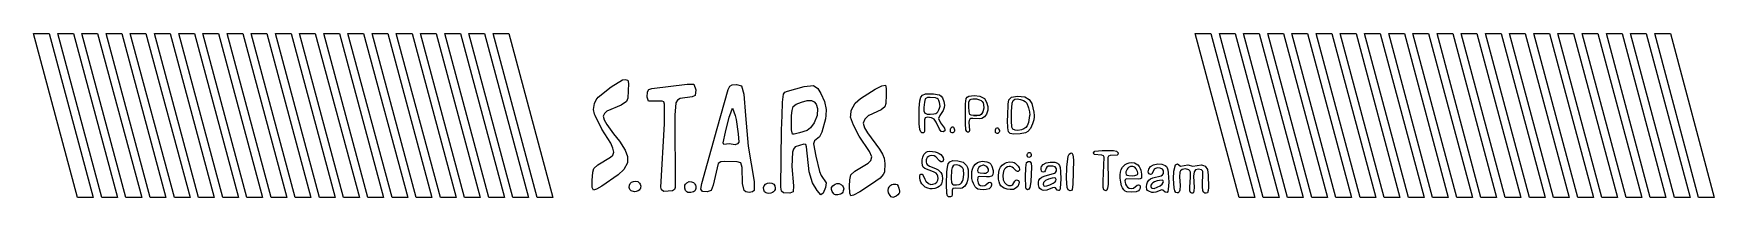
# Model space of a CAD drawing. Header units: millimetres. Extents: x -58 to 71, y 9 to 22.
import ezdxf

# ---------------------------------------------------------------- set-up
doc = ezdxf.new("R2010")
doc.units = ezdxf.units.MM
doc.layers.add('Serrations', color=4, linetype='Continuous')
doc.layers.add('text', color=5, linetype='Continuous')

msp = doc.modelspace()

# ---------------------------------------------------------------- linework, layer by layer
at = {"layer": 'Serrations'}
for points in [[(-56.52, 21.56), (-53.15, 9), (-54.35, 9), (-57.72, 21.56)], [(-54.67, 21.56), (-51.3, 9), (-52.5, 9), (-55.87, 21.56)], [(-52.82, 21.56), (-49.45, 9), (-50.65, 9), (-54.02, 21.56)], [(-50.97, 21.56), (-47.6, 9), (-48.8, 9), (-52.17, 21.56)], [(-49.12, 21.56), (-45.75, 9), (-46.95, 9), (-50.32, 21.56)], [(-47.27, 21.56), (-43.9, 9), (-45.1, 9), (-48.47, 21.56)], [(-45.42, 21.56), (-42.05, 9), (-43.25, 9), (-46.62, 21.56)], [(-43.57, 21.56), (-40.2, 9), (-41.4, 9), (-44.77, 21.56)], [(-41.72, 21.56), (-38.35, 9), (-39.55, 9), (-42.92, 21.56)], [(-39.87, 21.56), (-36.5, 9), (-37.7, 9), (-41.07, 21.56)], [(-38.02, 21.56), (-34.65, 9), (-35.85, 9), (-39.22, 21.56)], [(-36.17, 21.56), (-32.8, 9), (-34, 9), (-37.37, 21.56)], [(-34.32, 21.56), (-30.95, 9), (-32.15, 9), (-35.52, 21.56)], [(-32.47, 21.56), (-29.1, 9), (-30.3, 9), (-33.67, 21.56)], [(-30.62, 21.56), (-27.25, 9), (-28.45, 9), (-31.82, 21.56)], [(-28.77, 21.56), (-25.4, 9), (-26.6, 9), (-29.97, 21.56)], [(-26.92, 21.56), (-23.55, 9), (-24.75, 9), (-28.12, 21.56)], [(-25.07, 21.56), (-21.7, 9), (-22.9, 9), (-26.27, 21.56)], [(-23.22, 21.56), (-19.85, 9), (-21.05, 9), (-24.42, 21.56)], [(-21.37, 21.56), (-19.68, 15.28), (-18, 9), (-19.2, 9), (-22.57, 21.56)], [(32.34, 21.56), (35.7, 9), (34.5, 9), (31.14, 21.56)], [(34.19, 21.56), (37.55, 9), (36.35, 9), (32.99, 21.56)], [(36.04, 21.56), (39.4, 9), (38.2, 9), (34.84, 21.56)], [(37.89, 21.56), (41.25, 9), (40.05, 9), (36.69, 21.56)], [(39.74, 21.56), (43.1, 9), (41.9, 9), (38.54, 21.56)], [(41.59, 21.56), (44.95, 9), (43.75, 9), (40.39, 21.56)], [(43.44, 21.56), (46.8, 9), (45.6, 9), (42.24, 21.56)], [(45.29, 21.56), (48.65, 9), (47.45, 9), (44.09, 21.56)], [(47.14, 21.56), (50.5, 9), (49.3, 9), (45.94, 21.56)], [(48.99, 21.56), (52.35, 9), (51.15, 9), (47.79, 21.56)], [(50.84, 21.56), (54.2, 9), (53, 9), (49.64, 21.56)], [(52.69, 21.56), (56.05, 9), (54.85, 9), (51.49, 21.56)], [(54.54, 21.56), (57.9, 9), (56.7, 9), (53.34, 21.56)], [(56.39, 21.56), (59.75, 9), (58.55, 9), (55.19, 21.56)], [(58.24, 21.56), (61.6, 9), (60.4, 9), (57.04, 21.56)], [(60.09, 21.56), (63.45, 9), (62.25, 9), (58.89, 21.56)], [(61.94, 21.56), (65.3, 9), (64.1, 9), (60.74, 21.56)], [(63.79, 21.56), (67.15, 9), (65.95, 9), (62.59, 21.56)], [(65.64, 21.56), (69, 9), (67.8, 9), (64.44, 21.56)], [(67.49, 21.56), (70.85, 9), (69.65, 9), (66.29, 21.56)]]:
    msp.add_lwpolyline(points, close=True, dxfattribs=at)
at = {"layer": 'text'}
for points in [[(-14.77, 15.28), (-14.82, 15.39), (-14.88, 15.75), (-14.82, 16.2), (-14.69, 16.49), (-14.53, 16.69), (-13.53, 17.47), (-12.67, 18), (-12.46, 18.05), (-12.25, 17.99), (-12.22, 17.73), (-12.27, 16.62), (-12.37, 16.34), (-12.78, 16.07), (-13.86, 15.61), (-14.05, 15.44), (-14.13, 15.28), (-14.16, 15.23), (-14.06, 14.94), (-13.87, 14.6), (-13.36, 13.87), (-12.89, 13.32), (-12.47, 12.63), (-12.29, 12.14), (-12.29, 11.65), (-12.56, 11.15), (-12.99, 10.73), (-14.25, 9.87), (-14.66, 9.63), (-14.89, 9.55), (-14.98, 9.75), (-14.99, 10.29), (-14.95, 10.93), (-14.87, 11.21), (-14.55, 11.49), (-13.58, 12.08), (-13.4, 12.25), (-13.32, 12.46), (-13.4, 12.77), (-13.57, 13.15), (-14.24, 14.24)], [(-9.45, 15.28), (-9.45, 16.16), (-9.51, 16.32), (-9.63, 16.39), (-10.68, 16.39), (-10.77, 16.68), (-10.76, 17.1), (-10.65, 17.27), (-10.42, 17.36), (-7.71, 17.68), (-7.2, 17.67), (-7.06, 17.24), (-7.12, 16.81), (-7.33, 16.71), (-8.25, 16.57), (-8.47, 16.45), (-8.6, 16.26), (-8.66, 15.31), (-8.66, 15.28), (-8.64, 9.75), (-8.69, 9.6), (-8.84, 9.51), (-9.51, 9.46), (-9.69, 9.59), (-9.73, 9.79), (-9.45, 14.63)], [(-4.58, 17.28), (-4.45, 17.53), (-4.29, 17.64), (-3.94, 17.65), (-3.56, 17.55), (-3.38, 16.92), (-3.25, 15.28), (-3.05, 12.92), (-2.59, 10.23), (-2.61, 9.54), (-2.73, 9.43), (-2.99, 9.38), (-3.24, 9.42), (-3.36, 9.54), (-3.48, 10.06), (-3.52, 11.3), (-3.63, 11.65), (-3.89, 11.72), (-4.83, 11.76), (-5.15, 11.74), (-5.34, 11.61), (-5.73, 9.93), (-5.88, 9.53), (-6.19, 9.43), (-6.56, 9.45), (-6.67, 9.64), (-6.59, 10.08), (-5.42, 14.28)], [(-0.46, 15.28), (-0.43, 16.29), (-0.35, 16.91), (-0.25, 17.06), (-0.04, 17.15), (1.24, 17.49), (1.95, 17.57), (2.27, 17.36), (2.51, 16.97), (2.77, 16.36), (2.91, 15.75), (2.88, 15.28), (2.86, 15.03), (2.57, 13.99), (2.4, 13.64), (2.01, 13.34), (1.95, 13.11), (2.11, 12.16), (2.4, 10.98), (2.53, 10.68), (2.9, 10.13), (2.86, 9.75), (2.68, 9.34), (2.5, 9.21), (2.21, 9.53), (1.87, 10.13), (1.6, 10.97), (1.41, 12.89), (1.35, 13.05), (1.2, 13.09), (0.53, 12.87), (0.4, 12.71), (0.33, 12.48), (0.28, 11.37), (0.4, 9.88), (0.38, 9.44), (0.14, 9.34), (-0.35, 9.36), (-0.5, 9.47), (-0.55, 9.78), (-0.5, 14.15)], [(4.79, 15.28), (4.82, 15.65), (5.14, 16.22), (5.54, 16.58), (6.65, 17.3), (7.16, 17.54), (7.45, 17.61), (7.51, 17.34), (7.51, 16.86), (7.48, 16.19), (7.41, 15.94), (7.11, 15.72), (6.17, 15.28), (6.14, 15.27), (5.88, 15), (5.75, 14.7), (5.85, 14.33), (6.06, 13.96), (7, 12.7), (7.23, 12.31), (7.34, 12), (7.4, 11.6), (7.38, 10.94), (7.27, 10.75), (7.03, 10.49), (6.38, 10.01), (5.48, 9.42), (5.01, 9.18), (4.79, 9.12), (4.71, 9.34), (4.69, 9.86), (4.72, 10.35), (4.8, 10.73), (5.11, 11.02), (6.13, 11.62), (6.32, 11.84), (6.4, 12.1), (6.22, 12.52), (5.44, 13.69), (4.99, 14.55), (4.78, 15.15)], [(10.03, 15.28), (10.03, 15.84), (10.08, 16.41), (10.14, 16.69), (10.28, 16.85), (10.51, 16.93), (11.13, 16.94), (11.56, 16.87), (11.57, 16.87), (11.71, 16.76), (11.8, 16.63), (11.91, 16.34), (11.95, 16.08), (11.93, 15.9), (11.85, 15.66), (11.6, 15.28), (11.57, 15.24), (11.51, 15.04), (11.66, 14.71), (11.95, 14.32), (12, 14.17), (12, 14.1), (11.85, 14.02), (11.71, 14.06), (11.58, 14.24), (11.33, 14.77), (11.17, 15), (10.97, 15.11), (10.65, 15.15), (10.49, 15.09), (10.43, 14.95), (10.44, 14.06), (10.37, 13.96), (10.24, 13.95), (10.15, 14.03), (10.07, 14.21), (10.03, 14.65)], [(13.57, 15.28), (13.57, 16.17), (13.63, 16.59), (13.7, 16.69), (13.82, 16.77), (14.22, 16.81), (14.67, 16.75), (15.02, 16.58), (15.18, 16.31), (15.28, 15.98), (15.27, 15.68), (15.18, 15.37), (15.11, 15.28), (15.03, 15.18), (14.83, 15.05), (14.64, 15.03), (14.13, 15.06), (13.98, 15.04), (13.89, 15), (13.84, 14.9), (13.83, 14.76), (13.87, 14.12), (13.83, 14.01), (13.72, 13.99), (13.66, 14.05), (13.6, 14.19), (13.56, 14.66)], [(16.8, 15.28), (16.83, 16.14), (16.89, 16.49), (17.08, 16.69), (17.54, 16.77), (18.1, 16.7), (18.45, 16.5), (18.65, 16.19), (18.8, 15.53), (18.82, 15.28), (18.82, 15.19), (18.8, 14.95), (18.7, 14.64), (18.53, 14.28), (18.34, 14.06), (18.16, 13.94), (17.76, 13.87), (17.24, 13.86), (16.99, 13.9), (16.86, 14.03), (16.81, 14.34), (16.78, 14.9)], [(-4.46, 15.28), (-4.25, 15.85), (-4.04, 15.28), (-3.97, 14.97), (-3.81, 13.88), (-3.78, 13.23), (-3.86, 13.1), (-4.05, 13.04), (-4.5, 13.1), (-4.91, 13.05), (-4.97, 13.18), (-4.8, 13.99), (-4.51, 15.14)], [(0.27, 15.28), (0.3, 15.65), (0.38, 15.96), (0.61, 16.14), (1.03, 16.31), (1.46, 16.43), (1.78, 16.43), (1.98, 16.32), (2.14, 16.16), (2.25, 15.81), (2.22, 15.28), (2, 14.73), (1.7, 14.34), (1.46, 14.14), (0.88, 13.94), (0.47, 13.85), (0.34, 13.86), (0.27, 14.17), (0.27, 15.25)], [(10.49, 16.56), (10.42, 16.3), (10.39, 15.88), (10.39, 15.63), (10.45, 15.47), (10.53, 15.42), (10.63, 15.39), (10.87, 15.37), (11.15, 15.4), (11.29, 15.44), (11.38, 15.49), (11.45, 15.57), (11.54, 15.72), (11.59, 15.85), (11.62, 16), (11.59, 16.27), (11.54, 16.43), (11.48, 16.53), (11.4, 16.59), (11.27, 16.63), (10.86, 16.66), (10.65, 16.65)], [(14.17, 15.28), (14.01, 15.3), (13.9, 15.36), (13.84, 15.56), (13.82, 15.96), (13.83, 16.3), (13.9, 16.47), (13.99, 16.52), (14.14, 16.55), (14.41, 16.55), (14.65, 16.49), (14.77, 16.42), (14.85, 16.34), (14.91, 16.24), (14.95, 16.11), (14.97, 15.83), (14.9, 15.56), (14.82, 15.42), (14.76, 15.35), (14.63, 15.29), (14.44, 15.28), (14.17, 15.28), (14.27, 15.27), (14.44, 15.28)], [(17.09, 15.28), (17.09, 15.58), (17.14, 16.23), (17.21, 16.44), (17.35, 16.53), (17.53, 16.55), (17.77, 16.51), (18.01, 16.43), (18.14, 16.35), (18.25, 16.22), (18.4, 15.86), (18.46, 15.56), (18.48, 15.3), (18.47, 15.28), (18.39, 14.75), (18.28, 14.5), (18.18, 14.36), (18.04, 14.26), (17.85, 14.17), (17.56, 14.13), (17.36, 14.15), (17.19, 14.23), (17.12, 14.39), (17.08, 14.87)], [(12.64, 14.39), (12.67, 14.34), (12.7, 14.27), (12.72, 14.17), (12.72, 14.1), (12.7, 14.04), (12.66, 13.98), (12.6, 13.95), (12.55, 13.94), (12.48, 13.98), (12.45, 14.01), (12.43, 14.04), (12.41, 14.13), (12.41, 14.23), (12.44, 14.3), (12.49, 14.36), (12.56, 14.4), (12.6, 14.4)], [(16.05, 14.33), (16.09, 14.28), (16.13, 14.21), (16.16, 14.14), (16.16, 14.06), (16.14, 14), (16.1, 13.95), (16.05, 13.9), (16, 13.89), (15.93, 13.92), (15.9, 13.94), (15.87, 13.98), (15.86, 14.06), (15.86, 14.19), (15.88, 14.27), (15.91, 14.31), (15.98, 14.34)], [(10.85, 12.54), (11.24, 12.5), (11.41, 12.45), (11.56, 12.37), (11.68, 12.28), (11.78, 12.16), (11.85, 12.04), (11.89, 11.91), (11.87, 11.83), (11.84, 11.76), (11.77, 11.72), (11.69, 11.72), (11.58, 11.81), (11.29, 12.12), (11.17, 12.18), (10.99, 12.22), (10.85, 12.2), (10.73, 12.15), (10.64, 12.07), (10.58, 11.97), (10.56, 11.87), (10.56, 11.71), (10.59, 11.61), (10.64, 11.52), (10.82, 11.4), (11.27, 11.23), (11.49, 11.11), (11.68, 10.9), (11.75, 10.78), (11.79, 10.65), (11.8, 10.46), (11.78, 10.26), (11.73, 10.05), (11.66, 9.93), (11.56, 9.84), (11.43, 9.76), (11.21, 9.68), (11.03, 9.65), (10.86, 9.66), (10.68, 9.71), (10.49, 9.8), (10.32, 9.93), (10.22, 10.04), (10.15, 10.17), (10.09, 10.33), (10.07, 10.5), (10.07, 10.64), (10.09, 10.75), (10.16, 10.79), (10.25, 10.78), (10.32, 10.68), (10.45, 10.39), (10.54, 10.25), (10.75, 10.07), (10.92, 10), (11.08, 10.01), (11.24, 10.08), (11.37, 10.17), (11.46, 10.32), (11.48, 10.46), (11.46, 10.62), (11.4, 10.76), (11.32, 10.85), (11.12, 10.97), (10.46, 11.21), (10.34, 11.32), (10.27, 11.46), (10.25, 11.67), (10.26, 11.88), (10.31, 12.08), (10.38, 12.28), (10.46, 12.38), (10.55, 12.47), (10.66, 12.51)], [(13.41, 11.69), (13.65, 11.45), (13.72, 11.29), (13.77, 11.11), (13.78, 10.59), (13.73, 10.31), (13.66, 10.11), (13.51, 9.86), (13.32, 9.71), (13.15, 9.68), (12.77, 9.72), (12.6, 9.68), (12.54, 9.55), (12.55, 9.19), (12.52, 9.11), (12.41, 9.04), (12.26, 9.04), (12.19, 9.13), (12.15, 9.31), (12.12, 9.98), (12.14, 10.97), (12.18, 11.33), (12.24, 11.57), (12.38, 11.74), (12.61, 11.84), (12.97, 11.81), (13.39, 11.7)], [(14.84, 11.77), (15.21, 11.74), (15.41, 11.66), (15.5, 11.56), (15.59, 11.4), (15.69, 11.07), (15.69, 10.91), (15.67, 10.75), (15.62, 10.66), (15.56, 10.62), (15.39, 10.58), (15.18, 10.57), (14.64, 10.61), (14.55, 10.59), (14.5, 10.53), (14.49, 10.32), (14.54, 10.12), (14.6, 10), (14.71, 9.92), (14.87, 9.9), (15.05, 9.91), (15.13, 9.96), (15.33, 10.15), (15.43, 10.16), (15.53, 10.13), (15.56, 10.04), (15.56, 9.94), (15.51, 9.78), (15.37, 9.67), (15.16, 9.61), (14.94, 9.59), (14.7, 9.6), (14.52, 9.64), (14.4, 9.7), (14.3, 9.81), (14.17, 10.06), (14.11, 10.26), (14.06, 10.46), (14.05, 10.71), (14.06, 10.99), (14.11, 11.18), (14.18, 11.36), (14.34, 11.56), (14.48, 11.68), (14.63, 11.74)], [(16.94, 11.73), (17.18, 11.71), (17.28, 11.68), (17.38, 11.62), (17.59, 11.39), (17.67, 11.26), (17.7, 11.16), (17.69, 11.09), (17.66, 11.03), (17.61, 10.99), (17.54, 10.98), (17.45, 11.03), (17.24, 11.25), (17.14, 11.32), (17.02, 11.36), (16.91, 11.37), (16.77, 11.34), (16.65, 11.27), (16.56, 11.17), (16.48, 11.02), (16.43, 10.68), (16.46, 10.36), (16.54, 10.15), (16.71, 9.99), (16.87, 9.92), (17.06, 9.91), (17.12, 9.94), (17.18, 10), (17.33, 10.24), (17.41, 10.33), (17.46, 10.34), (17.55, 10.33), (17.62, 10.3), (17.66, 10.26), (17.68, 10.18), (17.66, 10.05), (17.56, 9.83), (17.37, 9.68), (17.25, 9.62), (17.14, 9.6), (16.98, 9.6), (16.75, 9.63), (16.53, 9.7), (16.39, 9.78), (16.28, 9.89), (16.2, 10.01), (16.14, 10.2), (16.1, 10.4), (16.09, 10.65), (16.11, 10.93), (16.17, 11.16), (16.24, 11.32), (16.37, 11.47), (16.54, 11.61), (16.71, 11.69)], [(18.48, 11.76), (18.58, 11.62), (18.62, 11.35), (18.57, 10.2), (18.5, 9.75), (18.42, 9.64), (18.32, 9.59), (18.22, 9.65), (18.18, 9.77), (18.16, 10.58), (18.18, 11.28), (18.24, 11.67), (18.35, 11.75)], [(18.54, 12.42), (18.57, 12.37), (18.59, 12.29), (18.6, 12.23), (18.59, 12.17), (18.54, 12.13), (18.48, 12.09), (18.42, 12.07), (18.37, 12.08), (18.35, 12.09), (18.32, 12.12), (18.31, 12.16), (18.29, 12.2), (18.29, 12.28), (18.31, 12.35), (18.33, 12.38), (18.35, 12.41), (18.42, 12.44), (18.48, 12.45), (18.52, 12.44)], [(19.73, 11.65), (20.05, 11.71), (20.39, 11.7), (20.61, 11.62), (20.69, 11.55), (20.75, 11.46), (20.8, 11.29), (20.84, 10.99), (20.87, 10.39), (20.81, 9.71), (20.78, 9.59), (20.74, 9.54), (20.68, 9.53), (20.59, 9.56), (20.46, 9.73), (20.37, 9.76), (20.23, 9.73), (19.79, 9.57), (19.56, 9.53), (19.46, 9.56), (19.36, 9.61), (19.26, 9.69), (19.2, 9.77), (19.15, 9.97), (19.15, 10.18), (19.19, 10.33), (19.28, 10.45), (19.42, 10.55), (19.58, 10.64), (20.37, 10.85), (20.46, 10.92), (20.52, 11.03), (20.53, 11.12), (20.52, 11.2), (20.42, 11.34), (20.26, 11.4), (20.04, 11.41), (19.88, 11.39), (19.78, 11.33), (19.74, 11.25), (19.67, 11.05), (19.62, 10.97), (19.51, 10.95), (19.42, 10.97), (19.38, 11.03), (19.35, 11.15), (19.35, 11.26), (19.38, 11.37), (19.52, 11.53)], [(21.71, 12.42), (21.79, 12.27), (21.82, 11.89), (21.79, 9.98), (21.74, 9.62), (21.67, 9.54), (21.58, 9.51), (21.41, 9.58), (21.35, 9.75), (21.3, 10.46), (21.31, 11.32), (21.41, 12.16), (21.5, 12.32), (21.59, 12.39)], [(23.45, 12.55), (24.02, 12.61), (24.88, 12.6), (25.12, 12.55), (25.25, 12.41), (25.23, 12.29), (25.16, 12.24), (24.64, 12.22), (24.52, 12.17), (24.45, 12.07), (24.48, 10), (24.44, 9.72), (24.38, 9.57), (24.31, 9.5), (24.16, 9.58), (24.11, 9.75), (24.11, 10.25), (24.17, 12.08), (24.12, 12.18), (24, 12.24), (23.4, 12.3), (23.36, 12.43)], [(26.5, 11.64), (26.75, 11.5), (26.86, 11.38), (26.94, 11.23), (26.99, 11.08), (27.03, 10.79), (27.04, 10.62), (27.02, 10.49), (26.93, 10.42), (26.77, 10.39), (25.89, 10.43), (25.83, 10.4), (25.77, 10.34), (25.76, 10.27), (25.77, 10.18), (25.82, 10.02), (25.89, 9.88), (25.97, 9.79), (26.08, 9.72), (26.28, 9.69), (26.42, 9.71), (26.71, 9.93), (26.8, 9.97), (26.87, 9.94), (26.92, 9.89), (26.92, 9.7), (26.88, 9.61), (26.81, 9.52), (26.62, 9.44), (26.27, 9.4), (25.91, 9.43), (25.78, 9.48), (25.67, 9.58), (25.58, 9.73), (25.5, 9.89), (25.44, 10.16), (25.4, 10.49), (25.39, 10.74), (25.42, 10.94), (25.48, 11.13), (25.57, 11.31), (25.67, 11.43), (25.78, 11.53), (25.93, 11.61), (26.08, 11.66), (26.28, 11.67)], [(29.63, 11.5), (29.78, 11.58), (30.02, 11.4), (30.57, 11.49), (30.96, 11.41), (31.62, 11.5), (31.77, 11.46), (31.89, 11.39), (32.07, 11.14), (32.14, 10.71), (32.16, 9.77), (32.14, 9.54), (32.07, 9.36), (31.98, 9.32), (31.87, 9.33), (31.79, 9.4), (31.73, 9.51), (31.7, 9.83), (31.73, 10.98), (31.7, 11.05), (31.63, 11.11), (31.39, 11.17), (31.15, 11.12), (31.05, 10.96), (31.01, 10.63), (31.05, 9.77), (31.04, 9.52), (31, 9.39), (30.96, 9.34), (30.87, 9.34), (30.79, 9.37), (30.74, 9.51), (30.72, 9.79), (30.77, 10.55), (30.77, 10.94), (30.73, 11.04), (30.65, 11.12), (30.4, 11.2), (30.14, 11.13), (30.02, 11.04), (29.96, 10.94), (29.94, 10.59), (29.98, 9.91), (29.97, 9.56), (29.91, 9.42), (29.84, 9.35), (29.75, 9.35), (29.66, 9.39), (29.59, 9.5), (29.52, 9.74), (29.49, 10.42), (29.51, 11.01)], [(12.62, 11.43), (12.54, 11.3), (12.51, 11.08), (12.48, 10.47), (12.51, 10.13), (12.57, 10.03), (12.66, 9.97), (12.89, 9.96), (13.08, 9.99), (13.18, 10.04), (13.25, 10.12), (13.33, 10.24), (13.39, 10.38), (13.44, 10.77), (13.41, 11.13), (13.36, 11.25), (13.29, 11.33), (13.09, 11.46), (12.87, 11.5), (12.7, 11.48)], [(14.51, 11.17), (14.49, 11.06), (14.51, 10.97), (14.57, 10.92), (14.69, 10.89), (14.96, 10.86), (15.14, 10.87), (15.21, 10.9), (15.26, 10.93), (15.31, 10.99), (15.33, 11.04), (15.33, 11.1), (15.32, 11.18), (15.26, 11.29), (15.2, 11.36), (15.13, 11.41), (14.98, 11.47), (14.91, 11.47), (14.84, 11.46), (14.71, 11.41), (14.6, 11.32)], [(20.46, 10.48), (20.34, 10.5), (20.19, 10.48), (19.92, 10.4), (19.68, 10.3), (19.6, 10.23), (19.54, 10.15), (19.51, 10.02), (19.53, 9.93), (19.56, 9.89), (19.63, 9.87), (19.79, 9.88), (20.01, 9.96), (20.28, 10.09), (20.42, 10.19), (20.49, 10.28), (20.51, 10.37)], [(25.84, 10.96), (25.83, 10.86), (25.85, 10.76), (25.93, 10.71), (26.05, 10.67), (26.33, 10.66), (26.53, 10.67), (26.68, 10.73), (26.72, 10.77), (26.74, 10.82), (26.74, 10.88), (26.72, 11), (26.63, 11.19), (26.51, 11.31), (26.44, 11.35), (26.36, 11.37), (26.28, 11.38), (26.19, 11.37), (26.03, 11.29), (25.98, 11.24), (25.93, 11.16)], [(27.95, 11.51), (28.28, 11.57), (28.58, 11.55), (28.85, 11.44), (28.95, 11.36), (29, 11.28), (29.04, 11.11), (29.07, 10.89), (29.11, 10.18), (29.08, 9.6), (29.04, 9.45), (28.99, 9.38), (28.85, 9.4), (28.67, 9.55), (28.58, 9.58), (28.12, 9.41), (27.94, 9.38), (27.81, 9.39), (27.59, 9.47), (27.49, 9.54), (27.44, 9.6), (27.41, 9.81), (27.43, 10.01), (27.49, 10.18), (27.6, 10.33), (27.73, 10.43), (27.9, 10.5), (28.54, 10.66), (28.65, 10.73), (28.72, 10.84), (28.71, 11.01), (28.68, 11.09), (28.63, 11.16), (28.45, 11.24), (28.25, 11.26), (28.09, 11.23), (27.99, 11.17), (27.82, 10.78), (27.73, 10.77), (27.62, 10.81), (27.56, 10.89), (27.54, 10.97), (27.59, 11.16), (27.73, 11.36)], [(28.6, 10.32), (28.41, 10.3), (28.22, 10.27), (28.03, 10.2), (27.89, 10.13), (27.81, 10.05), (27.75, 9.95), (27.74, 9.85), (27.77, 9.76), (27.81, 9.72), (27.87, 9.7), (28, 9.69), (28.24, 9.78), (28.46, 9.9), (28.6, 10.01), (28.69, 10.14), (28.71, 10.2), (28.7, 10.27), (28.66, 10.3)], [(-11.5, 10.21), (-11.36, 10.1), (-11.31, 10.02), (-11.28, 9.94), (-11.27, 9.87), (-11.28, 9.77), (-11.3, 9.69), (-11.34, 9.63), (-11.39, 9.57), (-11.47, 9.51), (-11.54, 9.48), (-11.63, 9.45), (-11.74, 9.44), (-11.84, 9.45), (-11.94, 9.47), (-12, 9.5), (-12.06, 9.56), (-12.1, 9.62), (-12.15, 9.77), (-12.14, 9.93), (-12.08, 10.08), (-11.98, 10.17), (-11.83, 10.23), (-11.66, 10.24)], [(-7.58, 10.21), (-7.39, 10.2), (-7.23, 10.14), (-7.17, 10.08), (-7.13, 10.02), (-7.09, 9.95), (-7.07, 9.86), (-7.07, 9.69), (-7.09, 9.61), (-7.12, 9.54), (-7.17, 9.49), (-7.25, 9.44), (-7.43, 9.38), (-7.59, 9.37), (-7.67, 9.39), (-7.74, 9.42), (-7.8, 9.47), (-7.84, 9.54), (-7.91, 9.7), (-7.91, 9.87), (-7.89, 9.95), (-7.85, 10.02), (-7.75, 10.12)], [(-1.1, 10.03), (-1.02, 9.89), (-0.99, 9.7), (-1, 9.61), (-1.03, 9.53), (-1.06, 9.47), (-1.11, 9.42), (-1.2, 9.37), (-1.31, 9.33), (-1.51, 9.31), (-1.6, 9.32), (-1.67, 9.35), (-1.74, 9.39), (-1.8, 9.44), (-1.84, 9.51), (-1.87, 9.58), (-1.88, 9.75), (-1.83, 9.9), (-1.73, 10.02), (-1.59, 10.1), (-1.42, 10.13), (-1.24, 10.1)], [(3.91, 10.06), (4.09, 9.97), (4.16, 9.9), (4.22, 9.82), (4.24, 9.74), (4.25, 9.66), (4.22, 9.5), (4.18, 9.41), (4.13, 9.34), (4.07, 9.28), (4, 9.24), (3.8, 9.19), (3.69, 9.19), (3.62, 9.2), (3.56, 9.23), (3.49, 9.29), (3.38, 9.45), (3.32, 9.6), (3.32, 9.68), (3.33, 9.75), (3.43, 9.89), (3.51, 9.97), (3.59, 10.02), (3.73, 10.07)], [(8.33, 9.98), (8.42, 9.86), (8.48, 9.7), (8.52, 9.48), (8.52, 9.38), (8.5, 9.32), (8.4, 9.19), (8.27, 9.09), (8.09, 9.01), (8, 9), (7.95, 9.01), (7.88, 9.05), (7.8, 9.14), (7.68, 9.35), (7.65, 9.53), (7.67, 9.7), (7.72, 9.8), (7.78, 9.89), (7.85, 9.95), (7.93, 9.99), (8.03, 10.02), (8.14, 10.03), (8.24, 10.01)]]:
    msp.add_lwpolyline(points, close=True, dxfattribs=at)

doc.saveas('drawing.dxf')
